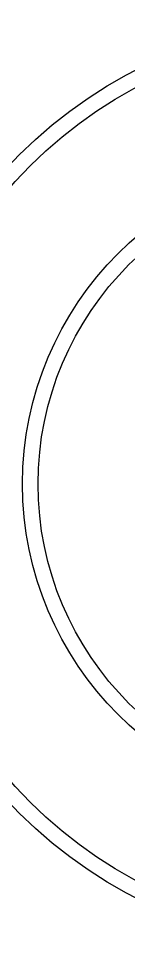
# Model space of a CAD drawing. Header units: millimetres. Extents: x -3 to 3, y -3 to 3.
# Drawn here: x -2.13 to -1.42, y -3 to 3 of the extents above; entities that cross this region are included whole.
import ezdxf

# ---------------------------------------------------------------- set-up
doc = ezdxf.new("R2010")
doc.units = ezdxf.units.MM
doc.layers.add('Body', color=7, linetype='CONTINUOUS')

msp = doc.modelspace()

# ---------------------------------------------------------------- linework, layer by layer
at = {"layer": 'Body'}
for centre, radius in [((0, 0, 6.3), 3), ((0, 0, 1.5), 3), ((0, 0, 6.3), 3), ((0, 0, 1.5), 3), ((0, 0, 6.4), 2.9), ((0, 0, 6.4), 2.9), ((0, 0, 1.4), 2.9), ((0, 0, 1.4), 2.9), ((0, 0, 1.4), 2.1), ((0, 0, 0.1), 2.1), ((0, 0, 1.4), 2.1), ((0, 0, 0.1), 2.1), ((0, 0), 2), ((0, 0), 2)]:
    msp.add_circle(centre, radius, dxfattribs=at)

doc.saveas('drawing.dxf')
